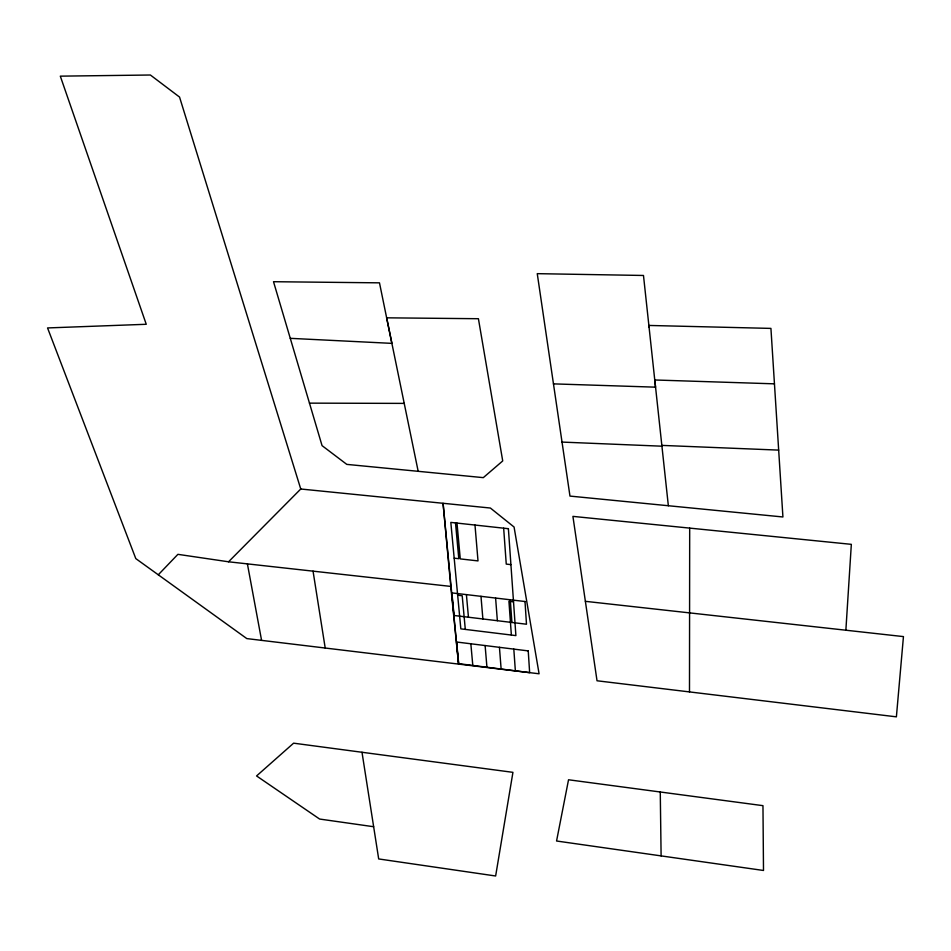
<?xml version="1.0" encoding="UTF-8"?>
<svg xmlns="http://www.w3.org/2000/svg" width="951" height="951" viewBox="0 0 951 951"><rect width="100%" height="100%" fill="white"/><g stroke="black" fill="none" stroke-linecap="round" stroke-linejoin="round"><path stroke-width="1.43" d="M689.487 691.912L689.689 528.102M845.867 630.216L851.335 544.341L572.918 516.381L597.026 680.773L896.389 716.84L903.45 636.599L585.376 601.329M158.282 574.796L177.896 554.338L228.549 561.791L450.774 586.41L458.572 664.095L443.071 503.305L450.774 586.41M228.549 561.791L300.754 489.004L490.383 508.036L514.075 527.032L539.086 673.783L246.82 638.596L135.791 558.594L47.55 327.94L146.252 324.279L60.305 76.151L150.377 75.01L179.549 97.073L300.754 489.004M309.467 403.141L404.223 403.39M774.459 383.835L654.787 379.984L668.351 505.742M553.458 383.871L655.536 387.164L643.482 275.469L537.256 273.662L569.97 496.089L782.923 516.975L770.928 328.404L648.891 325.444L649.093 327.394M661.848 445.389L778.667 450.108M562.017 442.084L661.944 446.197M290.257 338.33L391.883 343.37L379.485 282.839L273.508 281.71L322.056 445.639L346.794 464.385L483.298 477.64L502.722 460.938L478.412 318.716L386.641 317.824L418.178 471.316M454.186 558.178L458.798 558.701L455.505 522.919M510.913 564.621L506.253 564.098L503.661 528.185M457.669 595.207L462.198 595.742L465.301 629.407M513.528 601.805L508.928 601.27L511.365 635.042M660.267 791.993L568.532 779.772L556.561 841.005L763.498 870.474L762.964 805.663L660.267 791.993L661.111 855.9M373.66 826.728L319.619 819.049L256.568 775.945L293.609 743.171L512.934 772.343L495.637 875.99L378.688 858.943L361.998 752.265M247.403 563.872L261.584 640.392M313.045 571.135L325.206 648.035M456.991 523.086L460.272 558.903L478.008 560.912L474.989 525.047M466.406 594.613L468.451 617.223M470.84 643.779L472.802 665.45M480.98 596.325L482.882 618.958M485.117 645.551L486.936 667.245M495.602 598.06L497.361 620.706M499.441 647.322L501.129 669.04M510.283 599.784L511.9 622.465M513.813 649.105L515.359 670.847M508.393 528.697L450.822 522.408L460.831 628.861L515.894 635.601L508.393 528.697M525.011 601.519L451.891 592.901L454.067 615.487L526.485 624.225L525.011 601.519M528.233 650.9L456.623 642.02L458.703 663.667L529.648 672.654L528.233 650.9"/></g></svg>
